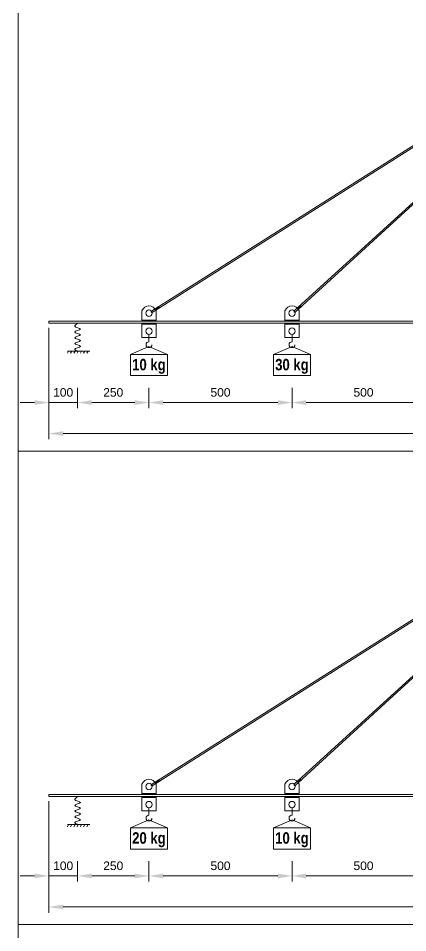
# Model space of a CAD drawing. Header units: millimetres. Extents: x 131443 to 207296, y -79515 to -45344.
# Drawn here: x 181230 to 182591, y -51994 to -48796 of the extents above; entities that cross this region are included whole.
import ezdxf

# ---------------------------------------------------------------- set-up
doc = ezdxf.new("R2010")
doc.units = ezdxf.units.MM
doc.header["$MEASUREMENT"] = 0
doc.layers.add('009 - Mat Cat', color=8, linetype='Continuous', lineweight=9)
doc.styles.add('Narrow', font='')
doc.styles.add('vnarial', font='')
doc.styles.get('Narrow').set_extended_font_data('.VnArial Narrow')
doc.styles.get('vnarial').set_extended_font_data('.VnArial')
doc.dimstyles.new('1-20', dxfattribs={"dimscale": 20, "dimtxt": 40, "dimasz": 2.5, "dimexe": 1, "dimexo": 1, "dimgap": 1, "dimtad": 1, "dimdec": 0, "dimdsep": 46, "dimtxsty": 'vnarial', "dimcen": 2.5, "dimadec": 0, "dimazin": 0, "dimtfac": 1, "dimtdec": 0, "dimtix": 1, "dimtmove": 1, "dimatfit": 3, "dimfxl": 0.18, "dimtolj": 1, "dimtzin": 0, "dimlwd": -1, "dimlwe": -1, "dimarcsym": 1})

# ---------------------------------------------------------------- blocks, each defined once
blk = doc.blocks.new('*D139')
at = {"layer": '009 - Mat Cat', "color": 0, "transparency": 16777216}
for p, q in [((181336.5, -50088), (181336.5, -50160)), ((181436.5, -50088), (181436.5, -50160)), ((181286.5, -50140), (181236.5, -50140)), ((181336.5, -50140), (181436.5, -50140)), ((181486.5, -50140), (181536.5, -50140))]:
    blk.add_line(p, q, dxfattribs=at)
for points in [[(181286.5, -50131.7), (181286.5, -50148.3), (181336.5, -50140)], [(181486.5, -50131.7), (181486.5, -50148.3), (181436.5, -50140)]]:
    blk.add_solid(points, dxfattribs=at)
at = {"layer": 'Defpoints', "color": 0, "transparency": 16777216}
for p in [(181336.5, -50068), (181436.5, -50068), (181436.5, -50140)]:
    blk.add_point(p, dxfattribs=at)
at = {"layer": '009 - Mat Cat', "color": 0, "transparency": 16777216, "insert": (181386.5, -50104.7), "char_height": 30, "attachment_point": 5, "style": 'vnarial'}
blk.add_mtext('\\A1;100', dxfattribs=at)
blk = doc.blocks.new('*D140')
at = {"layer": '009 - Mat Cat', "color": 0, "transparency": 16777216}
for p, q in [((181436.5, -50088), (181436.5, -50160)), ((181686.5, -50088), (181686.5, -50160)), ((181486.5, -50140), (181636.5, -50140))]:
    blk.add_line(p, q, dxfattribs=at)
for points in [[(181486.5, -50131.7), (181486.5, -50148.3), (181436.5, -50140)], [(181636.5, -50131.7), (181636.5, -50148.3), (181686.5, -50140)]]:
    blk.add_solid(points, dxfattribs=at)
at = {"layer": 'Defpoints', "color": 0, "transparency": 16777216}
for p in [(181436.5, -50068), (181686.5, -50068), (181686.5, -50140)]:
    blk.add_point(p, dxfattribs=at)
at = {"layer": '009 - Mat Cat', "color": 0, "transparency": 16777216, "insert": (181561.5, -50104.7), "char_height": 30, "attachment_point": 5, "style": 'vnarial'}
blk.add_mtext('\\A1;250', dxfattribs=at)
blk = doc.blocks.new('*D141')
at = {"layer": '009 - Mat Cat', "color": 0, "transparency": 16777216}
for p, q in [((181686.5, -50088), (181686.5, -50160)), ((182186.5, -50088), (182186.5, -50160)), ((181736.5, -50140), (182136.5, -50140))]:
    blk.add_line(p, q, dxfattribs=at)
for points in [[(181736.5, -50131.7), (181736.5, -50148.3), (181686.5, -50140)], [(182136.5, -50131.7), (182136.5, -50148.3), (182186.5, -50140)]]:
    blk.add_solid(points, dxfattribs=at)
at = {"layer": 'Defpoints', "color": 0, "transparency": 16777216}
for p in [(181686.5, -50068), (182186.5, -50068), (182186.5, -50140)]:
    blk.add_point(p, dxfattribs=at)
at = {"layer": '009 - Mat Cat', "color": 0, "transparency": 16777216, "insert": (181936.5, -50104.7), "char_height": 30, "attachment_point": 5, "style": 'vnarial'}
blk.add_mtext('\\A1;500', dxfattribs=at)
blk = doc.blocks.new('*D142')
at = {"layer": '009 - Mat Cat', "color": 0, "transparency": 16777216}
for p, q in [((182186.5, -50088), (182186.5, -50160)), ((182686.5, -50088), (182686.5, -50160)), ((182236.5, -50140), (182636.5, -50140))]:
    blk.add_line(p, q, dxfattribs=at)
for points in [[(182236.5, -50131.7), (182236.5, -50148.3), (182186.5, -50140)], [(182636.5, -50131.7), (182636.5, -50148.3), (182686.5, -50140)]]:
    blk.add_solid(points, dxfattribs=at)
at = {"layer": 'Defpoints', "color": 0, "transparency": 16777216}
for p in [(182186.5, -50068), (182686.5, -50068), (182686.5, -50140)]:
    blk.add_point(p, dxfattribs=at)
at = {"layer": '009 - Mat Cat', "color": 0, "transparency": 16777216, "insert": (182436.5, -50104.7), "char_height": 30, "attachment_point": 5, "style": 'vnarial'}
blk.add_mtext('\\A1;500', dxfattribs=at)
blk = doc.blocks.new('*D138')
at = {"layer": '009 - Mat Cat', "color": 0, "transparency": 16777216}
for p, q in [((181336.5, -49878.8), (181336.5, -50268.5)), ((185116.5, -49878.8), (185116.5, -50268.5)), ((181386.5, -50248.5), (185066.5, -50248.5))]:
    blk.add_line(p, q, dxfattribs=at)
for points in [[(181386.5, -50240.2), (181386.5, -50256.8), (181336.5, -50248.5)], [(185066.5, -50240.2), (185066.5, -50256.8), (185116.5, -50248.5)]]:
    blk.add_solid(points, dxfattribs=at)
at = {"layer": 'Defpoints', "color": 0, "transparency": 16777216}
for p in [(181336.5, -49858.8), (185116.5, -49858.8), (185116.5, -50248.5)]:
    blk.add_point(p, dxfattribs=at)
at = {"layer": '009 - Mat Cat', "color": 0, "transparency": 16777216, "insert": (183226.5, -50213.2), "char_height": 30, "attachment_point": 5, "style": 'vnarial'}
blk.add_mtext('\\A1;3760', dxfattribs=at)
blk = doc.blocks.new('*D151')
at = {"layer": '009 - Mat Cat', "color": 0, "transparency": 16777216}
for p, q in [((181336.5, -51743.5), (181336.5, -51815.5)), ((181436.5, -51743.5), (181436.5, -51815.5)), ((181286.5, -51795.5), (181236.5, -51795.5)), ((181336.5, -51795.5), (181436.5, -51795.5)), ((181486.5, -51795.5), (181536.5, -51795.5))]:
    blk.add_line(p, q, dxfattribs=at)
for points in [[(181286.5, -51787.2), (181286.5, -51803.8), (181336.5, -51795.5)], [(181486.5, -51787.2), (181486.5, -51803.8), (181436.5, -51795.5)]]:
    blk.add_solid(points, dxfattribs=at)
at = {"layer": 'Defpoints', "color": 0, "transparency": 16777216}
for p in [(181336.5, -51723.5), (181436.5, -51723.5), (181436.5, -51795.5)]:
    blk.add_point(p, dxfattribs=at)
at = {"layer": '009 - Mat Cat', "color": 0, "transparency": 16777216, "insert": (181386.5, -51760.2), "char_height": 30, "attachment_point": 5, "style": 'vnarial'}
blk.add_mtext('\\A1;100', dxfattribs=at)
blk = doc.blocks.new('*D152')
at = {"layer": '009 - Mat Cat', "color": 0, "transparency": 16777216}
for p, q in [((181436.5, -51743.5), (181436.5, -51815.5)), ((181686.5, -51743.5), (181686.5, -51815.5)), ((181486.5, -51795.5), (181636.5, -51795.5))]:
    blk.add_line(p, q, dxfattribs=at)
for points in [[(181486.5, -51787.2), (181486.5, -51803.8), (181436.5, -51795.5)], [(181636.5, -51787.2), (181636.5, -51803.8), (181686.5, -51795.5)]]:
    blk.add_solid(points, dxfattribs=at)
at = {"layer": 'Defpoints', "color": 0, "transparency": 16777216}
for p in [(181436.5, -51723.5), (181686.5, -51723.5), (181686.5, -51795.5)]:
    blk.add_point(p, dxfattribs=at)
at = {"layer": '009 - Mat Cat', "color": 0, "transparency": 16777216, "insert": (181561.5, -51760.2), "char_height": 30, "attachment_point": 5, "style": 'vnarial'}
blk.add_mtext('\\A1;250', dxfattribs=at)
blk = doc.blocks.new('*D153')
at = {"layer": '009 - Mat Cat', "color": 0, "transparency": 16777216}
for p, q in [((181686.5, -51743.5), (181686.5, -51815.5)), ((182186.5, -51743.5), (182186.5, -51815.5)), ((181736.5, -51795.5), (182136.5, -51795.5))]:
    blk.add_line(p, q, dxfattribs=at)
for points in [[(181736.5, -51787.2), (181736.5, -51803.8), (181686.5, -51795.5)], [(182136.5, -51787.2), (182136.5, -51803.8), (182186.5, -51795.5)]]:
    blk.add_solid(points, dxfattribs=at)
at = {"layer": 'Defpoints', "color": 0, "transparency": 16777216}
for p in [(181686.5, -51723.5), (182186.5, -51723.5), (182186.5, -51795.5)]:
    blk.add_point(p, dxfattribs=at)
at = {"layer": '009 - Mat Cat', "color": 0, "transparency": 16777216, "insert": (181936.5, -51760.2), "char_height": 30, "attachment_point": 5, "style": 'vnarial'}
blk.add_mtext('\\A1;500', dxfattribs=at)
blk = doc.blocks.new('*D154')
at = {"layer": '009 - Mat Cat', "color": 0, "transparency": 16777216}
for p, q in [((182186.5, -51743.5), (182186.5, -51815.5)), ((182686.5, -51743.5), (182686.5, -51815.5)), ((182236.5, -51795.5), (182636.5, -51795.5))]:
    blk.add_line(p, q, dxfattribs=at)
for points in [[(182236.5, -51787.2), (182236.5, -51803.8), (182186.5, -51795.5)], [(182636.5, -51787.2), (182636.5, -51803.8), (182686.5, -51795.5)]]:
    blk.add_solid(points, dxfattribs=at)
at = {"layer": 'Defpoints', "color": 0, "transparency": 16777216}
for p in [(182186.5, -51723.5), (182686.5, -51723.5), (182686.5, -51795.5)]:
    blk.add_point(p, dxfattribs=at)
at = {"layer": '009 - Mat Cat', "color": 0, "transparency": 16777216, "insert": (182436.5, -51760.2), "char_height": 30, "attachment_point": 5, "style": 'vnarial'}
blk.add_mtext('\\A1;500', dxfattribs=at)
blk = doc.blocks.new('*D150')
at = {"layer": '009 - Mat Cat', "color": 0, "transparency": 16777216}
for p, q in [((181336.5, -51534.3), (181336.5, -51924)), ((185116.5, -51534.3), (185116.5, -51924)), ((181386.5, -51904), (185066.5, -51904))]:
    blk.add_line(p, q, dxfattribs=at)
for points in [[(181386.5, -51895.7), (181386.5, -51912.3), (181336.5, -51904)], [(185066.5, -51895.7), (185066.5, -51912.3), (185116.5, -51904)]]:
    blk.add_solid(points, dxfattribs=at)
at = {"layer": 'Defpoints', "color": 0, "transparency": 16777216}
for p in [(181336.5, -51514.3), (185116.5, -51514.3), (185116.5, -51904)]:
    blk.add_point(p, dxfattribs=at)
at = {"layer": '009 - Mat Cat', "color": 0, "transparency": 16777216, "insert": (183226.5, -51868.7), "char_height": 30, "attachment_point": 5, "style": 'vnarial'}
blk.add_mtext('\\A1;3760', dxfattribs=at)

msp = doc.modelspace()

# ---------------------------------------------------------------- hatches: boundary and pattern name
at = {"layer": '009 - Mat Cat', "true_color": 0x000000}
h = msp.add_hatch(dxfattribs=at)
h.set_pattern_fill('ANSI31', color=18)
h.set_pattern_definition([(45, (33545.79623, 1523.8328), (-0.08838834765, 0.08838834765), [])])
h.paths.add_polyline_path([(181723.49, -49808.28), (181720.81, -49804.05), (181710.67, -49810.47), (181713.34, -49814.69)])
h.paths.add_polyline_path([(181695.25, -49820.22, 0.8986321), (181697.44, -49824.68, 0.1118619)])
h.paths.add_polyline_path([(182194.62, -49819.51, 0.9188698), (182197.22, -49823.9, 0.1149846)])
h.paths.add_polyline_path([(182218.08, -49804.82), (182214.71, -49801.13), (182205.85, -49809.23), (182209.23, -49812.92)])
h.paths.add_polyline_path([(182709.65, -49795.93), (182705.29, -49793.49), (182699.43, -49803.96), (182703.79, -49806.4)])
h.paths.add_polyline_path([(182691.89, -49817.42, 1.2436659), (182695.75, -49820.89, 0.1170167)])
h = msp.add_hatch(dxfattribs=at)
h.set_pattern_fill('ANSI31', color=18)
h.set_pattern_definition([(45, (33545.79623, -131.6672), (-0.08838834765, 0.08838834765), [])])
h.paths.add_polyline_path([(181723.49, -51463.78), (181720.81, -51459.55), (181710.67, -51465.97), (181713.34, -51470.19)])
h.paths.add_polyline_path([(181695.25, -51475.72, 0.8986321), (181697.44, -51480.18, 0.1118619)])
h.paths.add_polyline_path([(182194.62, -51475.01, 0.9188698), (182197.22, -51479.4, 0.1149846)])
h.paths.add_polyline_path([(182218.08, -51460.32), (182214.71, -51456.63), (182205.85, -51464.73), (182209.23, -51468.42)])
h.paths.add_polyline_path([(182709.65, -51451.43), (182705.29, -51448.99), (182699.43, -51459.46), (182703.79, -51461.9)])
h.paths.add_polyline_path([(182691.89, -51472.92, 1.2436659), (182695.75, -51476.39, 0.1170167)])

# ---------------------------------------------------------------- linework, layer by layer
at = {"layer": '009 - Mat Cat', "color": 5}
for p, q in [((183136.01, -48909.06), (181695.25, -49820.22)), ((183138.1, -48913.65), (181697.46, -49824.74)), ((183151.9, -48943.99), (182194.62, -49819.51)), ((183154.07, -48948.78), (182197.22, -49823.9)), ((183136.01, -50564.56), (181695.25, -51475.72)), ((183138.1, -50569.15), (181697.46, -51480.24)), ((183151.9, -50599.49), (182194.62, -51475.01)), ((183154.07, -50604.28), (182197.22, -51479.4)), ((181622.25, -51627.46), (181686.5, -51599.46)), ((181686.5, -51599.46), (181750.75, -51627.46))]:
    msp.add_line(p, q, dxfattribs=at)
at = {"layer": '009 - Mat Cat', "color": 18, "true_color": 0x000000}
for p, q in [((181710.67, -49810.47), (181713.34, -49814.69)), ((181720.81, -49804.05), (181723.49, -49808.28)), ((182205.85, -49809.23), (182209.23, -49812.92)), ((182214.71, -49801.13), (182218.08, -49804.82)), ((181661.5, -49851.84), (181711.5, -49851.84)), ((182161.5, -49851.84), (182211.5, -49851.84)), ((182161.5, -49851.84), (182211.5, -49851.84)), ((183186.5, -49855.59), (181336.5, -49855.59)), ((181336.5, -49855.59), (181336.5, -49862.09)), ((181336.5, -49862.09), (183186.5, -49862.09)), ((181661.5, -49865.84), (181711.5, -49865.84)), ((182161.5, -49865.84), (182211.5, -49865.84)), ((181686.5, -49901.64), (181686.5, -49927.51)), ((182186.5, -49901.64), (182186.5, -49927.51)), ((181401.07, -49960.17), (181480.05, -49960.17)), ((181405.3, -49960.17), (181401.07, -49967.8)), ((181416.63, -49960.17), (181412.41, -49967.8)), ((181427.97, -49960.17), (181423.75, -49967.8)), ((181439.31, -49960.17), (181435.09, -49967.8)), ((181450.65, -49960.17), (181446.43, -49967.8)), ((181461.99, -49960.17), (181457.77, -49967.8)), ((181473.33, -49960.17), (181469.11, -49967.8)), ((181710.67, -51465.97), (181713.34, -51470.19)), ((181720.81, -51459.55), (181723.49, -51463.78)), ((182205.85, -51464.73), (182209.23, -51468.42)), ((182214.71, -51456.63), (182218.08, -51460.32)), ((183186.5, -51511.09), (181336.5, -51511.09)), ((181336.5, -51511.09), (181336.5, -51517.59)), ((181336.5, -51517.59), (183186.5, -51517.59)), ((181661.5, -51507.34), (181711.5, -51507.34)), ((182161.5, -51507.34), (182211.5, -51507.34)), ((182161.5, -51507.34), (182211.5, -51507.34)), ((181661.5, -51521.34), (181711.5, -51521.34)), ((182161.5, -51521.34), (182211.5, -51521.34)), ((181686.5, -51557.14), (181686.5, -51583.01)), ((182186.5, -51557.14), (182186.5, -51583.01)), ((181401.07, -51615.67), (181480.05, -51615.67)), ((181405.3, -51615.67), (181401.07, -51623.3)), ((181416.63, -51615.67), (181412.41, -51623.3)), ((181427.97, -51615.67), (181423.75, -51623.3)), ((181439.31, -51615.67), (181435.09, -51623.3)), ((181450.65, -51615.67), (181446.43, -51623.3)), ((181461.99, -51615.67), (181457.77, -51623.3)), ((181473.33, -51615.67), (181469.11, -51623.3))]:
    msp.add_line(p, q, dxfattribs=at)
at = {"layer": '009 - Mat Cat', "color": 1}
for p, q in [((181622.25, -49971.96), (181686.5, -49943.96)), ((181686.5, -49943.96), (181750.75, -49971.96)), ((182122.25, -51627.46), (182186.5, -51599.46)), ((182186.5, -51599.46), (182250.75, -51627.46))]:
    msp.add_line(p, q, dxfattribs=at)
at = {"layer": '009 - Mat Cat', "color": 6}
for p, q in [((182122.25, -49971.96), (182186.5, -49943.96)), ((182186.5, -49943.96), (182250.75, -49971.96))]:
    msp.add_line(p, q, dxfattribs=at)
at = {"layer": '009 - Mat Cat'}
for points in [[(181229.5, -50310), (185220.5, -50310), (185220.5, -48654.5), (181229.5, -48654.5)], [(181229.5, -51965.5), (185220.5, -51965.5), (185220.5, -50310), (181229.5, -50310)], [(181229.5, -53621), (185220.5, -53621), (185220.5, -51965.5), (181229.5, -51965.5)]]:
    msp.add_lwpolyline(points, close=True, dxfattribs=at)
at = {"layer": '009 - Mat Cat', "color": 18, "true_color": 0x000000}
for points in [[(181661.5, -49818.86), (181661.5, -49855.59), (181711.5, -49855.59), (181711.5, -49818.86)], [(182161.5, -49818.86), (182161.5, -49855.59), (182211.5, -49855.59), (182211.5, -49818.86)], [(181661.5, -51474.36), (181661.5, -51511.09), (181711.5, -51511.09), (181711.5, -51474.36)], [(182161.5, -51474.36), (182161.5, -51511.09), (182211.5, -51511.09), (182211.5, -51474.36)]]:
    msp.add_lwpolyline(points, dxfattribs=at)
for points in [[(181661.5, -49862.09), (181711.5, -49862.09), (181711.5, -49912.09), (181661.5, -49912.09)], [(182161.5, -49862.09), (182211.5, -49862.09), (182211.5, -49912.09), (182161.5, -49912.09)], [(181661.5, -51517.59), (181711.5, -51517.59), (181711.5, -51567.59), (181661.5, -51567.59)], [(182161.5, -51517.59), (182211.5, -51517.59), (182211.5, -51567.59), (182161.5, -51567.59)]]:
    msp.add_lwpolyline(points, close=True, dxfattribs=at)
at = {"layer": '009 - Mat Cat', "color": 1}
for points in [[(181622.25, -49971.96), (181750.75, -49971.96), (181750.75, -50045.96), (181622.25, -50045.96)], [(182122.25, -51627.46), (182250.75, -51627.46), (182250.75, -51701.46), (182122.25, -51701.46)]]:
    msp.add_lwpolyline(points, close=True, dxfattribs=at)
at = {"layer": '009 - Mat Cat', "color": 6}
msp.add_lwpolyline([(182122.25, -49971.96), (182250.75, -49971.96), (182250.75, -50045.96), (182122.25, -50045.96)], close=True, dxfattribs=at)
at = {"layer": '009 - Mat Cat', "color": 5}
msp.add_lwpolyline([(181622.25, -51627.46), (181750.75, -51627.46), (181750.75, -51701.46), (181622.25, -51701.46)], close=True, dxfattribs=at)
at = {"layer": '009 - Mat Cat', "color": 18, "true_color": 0x000000}
for centre in [(181686.5, -49827.3), (182186.5, -49827.3), (182186.5, -49827.3), (181686.5, -49890.39), (182186.5, -49890.39), (181686.5, -51482.8), (182186.5, -51482.8), (182186.5, -51482.8), (181686.5, -51545.89), (182186.5, -51545.89)]:
    msp.add_circle(centre, 11.25, dxfattribs=at)
for centre, radius, start, end in [((181686.5, -49828.72), 26.88, 21.5289, 158.4711), ((181696.58, -49822.34), 2.5, 122.30994, 302.30994), ((182186.5, -49828.72), 26.88, 21.5289, 158.4711), ((182196.11, -49821.59), 2.56, 125.54985, 295.86571), ((181686.5, -49937.74), 10.22, 90, 0), ((182186.5, -49937.74), 10.22, 90, 0), ((181686.5, -51484.22), 26.88, 21.5289, 158.4711), ((181696.58, -51477.84), 2.5, 122.30994, 302.30994), ((182186.5, -51484.22), 26.88, 21.5289, 158.4711), ((182196.11, -51477.09), 2.56, 125.54985, 295.86571), ((181686.5, -51593.24), 10.22, 90, 0), ((182186.5, -51593.24), 10.22, 90, 0)]:
    msp.add_arc(centre, radius, start, end, dxfattribs=at)
for points in [[(181436.65, -49863.41), (181426.65, -49873.41), (181446.65, -49883.41), (181426.65, -49893.41), (181446.65, -49903.41), (181426.65, -49913.41), (181446.65, -49923.41), (181426.65, -49933.41), (181446.65, -49943.41), (181426.65, -49953.41), (181436.65, -49959.21)], [(181436.65, -51518.91), (181426.65, -51528.91), (181446.65, -51538.91), (181426.65, -51548.91), (181446.65, -51558.91), (181426.65, -51568.91), (181446.65, -51578.91), (181426.65, -51588.91), (181446.65, -51598.91), (181426.65, -51608.91), (181436.65, -51614.71)]]:
    msp.add_spline(points, degree=3, dxfattribs=at)

# ---------------------------------------------------------------- texts
at = {"layer": '009 - Mat Cat', "color": 1, "char_height": 40, "attachment_point": 5, "style": 'Narrow'}
for insert in [(181686.25, -50013.46), (182186.25, -51668.96)]:
    msp.add_mtext_dynamic_manual_height_columns('{\\f.VnArial Narrow|b1|i0|c0|p34;10 kg}', width=118.5, gutter_width=12.5, heights=[0], dxfattribs=dict(at, insert=insert))
at = {"layer": '009 - Mat Cat', "color": 6, "insert": (182186.25, -50013.46), "char_height": 40, "attachment_point": 5, "style": 'Narrow'}
msp.add_mtext_dynamic_manual_height_columns('{\\f.VnArial Narrow|b1|i0|c0|p34;30 kg}', width=118.5, gutter_width=12.5, heights=[0], dxfattribs=at)
at = {"layer": '009 - Mat Cat', "color": 5, "insert": (181686.25, -51668.96), "char_height": 40, "attachment_point": 5, "style": 'Narrow'}
msp.add_mtext_dynamic_manual_height_columns('{\\f.VnArial Narrow|b1|i0|c0|p34;20 kg}', width=118.5, gutter_width=12.5, heights=[0], dxfattribs=at)

# ---------------------------------------------------------------- dimensions: what is measured, and where the dimension line sits
at = {"layer": '009 - Mat Cat', "color": 18, "true_color": 0x000000}
for base, p1, p2, picture, middle in [((185116.5, -50248.5), (181336.5, -49858.84), (185116.5, -49858.84), '*D138', (183226.5, -50213.17)), ((185116.5, -51904), (181336.5, -51514.34), (185116.5, -51514.34), '*D150', (183226.5, -51868.67))]:
    dim = msp.add_linear_dim(base=base, p1=p1, p2=p2, text='3760', dimstyle='1-20', override={"dimtxt": 1.5}, dxfattribs=at)
    dim.commit()
    dim.dimension.update_dxf_attribs({"geometry": picture, "text_midpoint": middle})
for base, p1, p2, picture, middle in [((181436.5, -50140), (181336.5, -50068), (181436.5, -50068), '*D139', (181386.5, -50104.69)), ((181686.5, -50140), (181436.5, -50068), (181686.5, -50068), '*D140', (181561.5, -50104.69)), ((182186.5, -50140), (181686.5, -50068), (182186.5, -50068), '*D141', (181936.5, -50104.69)), ((182686.5, -50140), (182186.5, -50068), (182686.5, -50068), '*D142', (182436.5, -50104.69)), ((181436.5, -51795.5), (181336.5, -51723.5), (181436.5, -51723.5), '*D151', (181386.5, -51760.19)), ((181686.5, -51795.5), (181436.5, -51723.5), (181686.5, -51723.5), '*D152', (181561.5, -51760.19)), ((182186.5, -51795.5), (181686.5, -51723.5), (182186.5, -51723.5), '*D153', (181936.5, -51760.19)), ((182686.5, -51795.5), (182186.5, -51723.5), (182686.5, -51723.5), '*D154', (182436.5, -51760.19))]:
    dim = msp.add_linear_dim(base=base, p1=p1, p2=p2, dimstyle='1-20', override={"dimtxt": 1.5}, dxfattribs=at)
    dim.commit()
    dim.dimension.update_dxf_attribs({"geometry": picture, "text_midpoint": middle})

doc.saveas('drawing.dxf')
